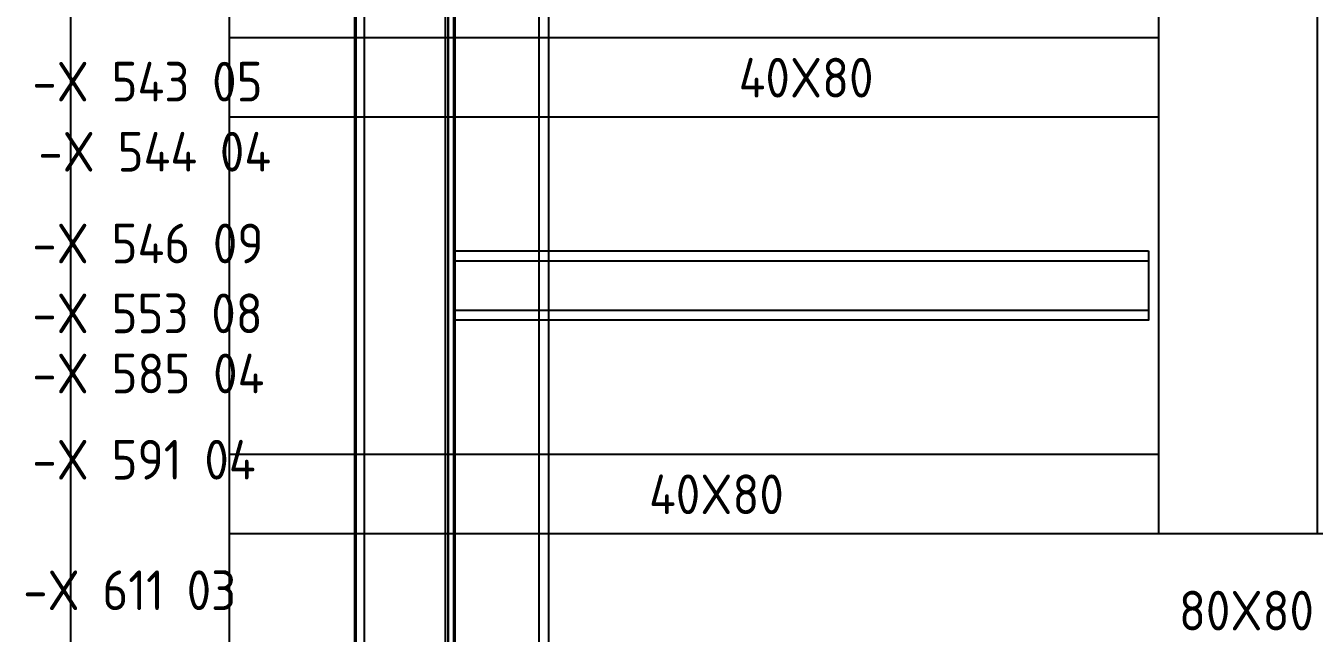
# Model space of a CAD drawing. Header units: millimetres. Extents: x 37984 to 70752, y 14140 to 37584.
# Drawn here: x 45107 to 45757, y 15729 to 16035 of the extents above; entities that cross this region are included whole.
import ezdxf
from ezdxf.enums import TextEntityAlignment as Align

# ---------------------------------------------------------------- set-up
doc = ezdxf.new("R2010")
doc.units = ezdxf.units.MM
doc.layers.add('! NO PLOT !', color=7, linetype='Continuous', true_color=0xff75dd, plot=False)
doc.layers.add('000-PI-Oprema', color=30, linetype='Continuous', lineweight=5)
for name, color, linetype in [('000-PI-ORMAR', 2, 'Continuous'), ('000-PI_TEXT', 7, 'Continuous'), ('002-PI-Kabelska kanalica', 150, 'Continuous'), ('004-PI-DIN Šina', 3, 'Continuous')]:
    doc.layers.add(name, color=color, linetype=linetype)
doc.styles.add('PI0', font='isocpeur.ttf', dxfattribs={"width": 0.9})

# ---------------------------------------------------------------- blocks, each defined once
blk = doc.blocks.new('800mm bez ploce')
at = {"layer": '000-PI-ORMAR'}
for p, q in [((47129.52, 47274.57), (47129.52, 45290.07)), ((47126.01, 47254.07), (47126.01, 45303.07)), ((47128.73, 47254.07), (47128.73, 45303.07))]:
    blk.add_line(p, q, dxfattribs=at)
blk = doc.blocks.new('*U1282')
at = {"layer": '002-PI-Kabelska kanalica'}
for p, q in [((-20, 369), (20, 369)), ((-20, -100), (-20, 369)), ((20, -100), (20, 369)), ((-20, -100), (20, -100))]:
    blk.add_line(p, q, dxfattribs=at)
blk = doc.blocks.new('*U1275')
at = {"layer": '002-PI-Kabelska kanalica'}
for p, q in [((-20, -100), (-20, 1220)), ((60, -100), (60, 1220))]:
    blk.add_line(p, q, dxfattribs=at)
blk = doc.blocks.new('poveznica montaznih ploca 2100mm')
at = {"layer": '! NO PLOT !'}
for p, q in [((59472.54, 55742.17), (59472.54, 53847.74)), ((59477.54, 55740.77), (59477.54, 53837.74)), ((59565.54, 55740.77), (59565.54, 53837.74)), ((59570.54, 55742.17), (59570.54, 53847.74))]:
    blk.add_line(p, q, dxfattribs=at)
blk = doc.blocks.new('*U1269')
at = {"layer": '002-PI-Kabelska kanalica'}
for p, q in [((-20, 560), (60, 560)), ((-20, -100), (-20, 560)), ((60, -100), (60, 560)), ((-20, -100), (60, -100))]:
    blk.add_line(p, q, dxfattribs=at)
blk = doc.blocks.new('*U1272')
at = {"layer": '002-PI-Kabelska kanalica'}
for q in [(-20, 918), (60, -100)]:
    blk.add_line((-20, -100), q, dxfattribs=at)
blk = doc.blocks.new('*U1266')
at = {"layer": '004-PI-DIN Šina'}
blk.add_lwpolyline([(350, -17.5), (350, 17.5), (0, 17.5), (0, -17.5)], close=True, dxfattribs=at)
for points in [[(0, 12.5), (350, 12.5)], [(0, -12.5), (350, -12.5)]]:
    blk.add_lwpolyline(points, dxfattribs=at)
blk = doc.blocks.new('*U1267')
at = {"layer": '002-PI-Kabelska kanalica'}
for p, q in [((-20, 369), (20, 369)), ((-20, -100), (-20, 369)), ((20, -100), (20, 369)), ((-20, -100), (20, -100))]:
    blk.add_line(p, q, dxfattribs=at)

msp = doc.modelspace()

# ---------------------------------------------------------------- linework, layer by layer
at = {"layer": '000-PI-ORMAR'}
for p, q in [((45318.483, 16761.404), (45318.483, 14776.904)), ((45319.983, 16761.404), (45319.983, 14776.904)), ((45319.995, 14776.904), (45319.995, 16761.404)), ((45319.983, 16740.904), (45319.983, 14789.904)), ((45319.983, 16740.904), (45319.983, 14789.904)), ((45273.483, 16709.404), (45273.483, 14819.404))]:
    msp.add_line(p, q, dxfattribs=at)

# ---------------------------------------------------------------- block references
at = {"layer": '! NO PLOT !'}
msp.add_blockref('poveznica montaznih ploca 2100mm', (-14199.817, -39031.862), dxfattribs=at)
at = {"xscale": -1, "rotation": 180}
for name, p in [('*U1275', (45149.495, 16339.404)), ('*U1269', (45698.483, 16339.404)), ('*U1266', (45323.495, 15904.404))]:
    msp.add_blockref(name, p, dxfattribs=at)
at = {"rotation": 270}
for name, p in [('*U1282', (45309.495, 16009.404)), ('*U1267', (45309.495, 15799.404)), ('*U1272', (45309.495, 15759.404))]:
    msp.add_blockref(name, p, dxfattribs=at)
at = {"layer": '000-PI-Oprema', "ltscale": 0.25}
msp.add_blockref('800mm bez ploce', (-1806.028, -30513.162), dxfattribs=at)

# ---------------------------------------------------------------- texts
at = {"char_height": 20, "width": 16.78721, "attachment_point": 5, "style": 'PI0'}
for s, insert in [('{\\fISOCPEUR|b0|i0|c238|p34;4}0X{\\fISOCPEUR|b0|i0|c238|p34;8}0', (45500.637, 16009.133)), ('{\\fISOCPEUR|b0|i0|c238|p34;4}0X{\\fISOCPEUR|b0|i0|c238|p34;8}0', (45455.393, 15799.133)), ('{\\fISOCPEUR|b0|i0|c238|p34;80}X{\\fISOCPEUR|b0|i0|c238|p34;8}0', (45722.85, 15740.519))]:
    msp.add_mtext(s, dxfattribs=dict(at, insert=insert))
at = {"layer": '000-PI_TEXT', "style": 'PI0', "width": 0.9}
for s, p in [('-X 543 05', (45110.226, 15991.147)), ('-X 544 04', (45113.27, 15955.805)), ('-X 546 09', (45110.226, 15909.577)), ('-X 553 08', (45110.226, 15874.341)), ('-X 585 04', (45110.226, 15844.041)), ('-X 591 04', (45110.226, 15800.568)), ('-X 611 03', (45105.622, 15734.765))]:
    msp.add_text(s, height=20, dxfattribs=at).set_placement(p, align=Align.BOTTOM_LEFT)

doc.saveas('drawing.dxf')
